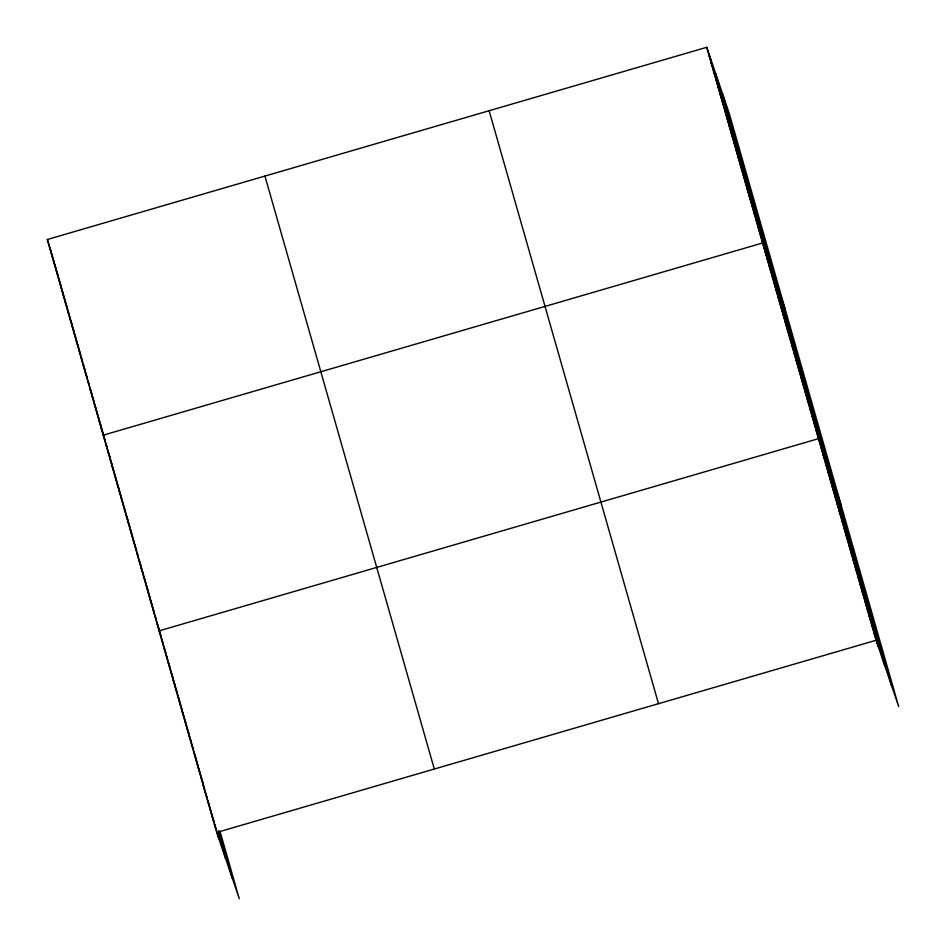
<?xml version="1.0" encoding="UTF-8"?>
<svg xmlns="http://www.w3.org/2000/svg" width="946" height="946" viewBox="0 0 946 946"><rect width="100%" height="100%" fill="white"/><g stroke="black" fill="none" stroke-linecap="round" stroke-linejoin="round"><path stroke-width="1.42" d="M220.075 831.499L239.267 898.7L216.717 832.456L47.347 239.492L706.733 47.3L729.283 113.544L898.653 706.508L876.102 640.265L706.733 47.3M216.717 832.456L876.102 640.265M708.968 55.128L711.085 61.36M711.203 62.956L713.319 69.188M713.438 70.784L715.554 77.004M715.673 78.613L717.789 84.833M717.908 86.441L720.024 92.661M720.143 94.257L722.259 100.489M722.377 102.085L724.506 108.317M724.612 109.913L726.741 116.145M726.847 117.742L728.976 123.973M729.082 125.57L731.211 131.801M731.317 133.398L733.446 139.63M733.564 141.226L735.681 147.458M735.799 149.054L737.915 155.286M738.034 156.882L740.15 163.102M740.269 164.71L742.385 170.93M742.504 172.539L744.62 178.759M744.739 180.355L746.855 186.587M746.973 188.183L749.09 194.415M749.208 196.011L751.325 202.243M751.443 203.839L753.56 210.071M753.678 211.668L755.795 217.899M755.913 219.496L758.042 225.727M758.148 227.324L760.277 233.556M760.383 235.152L762.511 241.384M785.18 309.224L762.618 242.98L103.244 435.172L105.361 441.404L89.704 386.607M764.853 250.808L766.981 257.028M767.1 258.636L769.216 264.856M769.335 266.465L771.451 272.685M771.569 274.281L773.686 280.513M773.804 282.109L775.921 288.341M776.039 289.937L778.156 296.169M778.274 297.765L780.391 303.997M780.509 305.593L782.626 311.825M782.744 313.422L784.861 319.653M784.979 321.25L787.096 327.482M787.214 329.078L789.331 335.298M789.449 336.906L791.566 343.126M791.684 344.734L793.812 350.954M793.919 352.562L796.047 358.782M796.154 360.379L798.282 366.61M798.389 368.207L800.517 374.439M800.635 376.035L802.752 382.267M802.87 383.863L804.987 390.095M805.105 391.691L807.222 397.923M807.34 399.519L809.457 405.751M809.575 407.348L811.692 413.579M811.81 415.176L813.927 421.408M814.045 423.004L816.162 429.224M816.28 430.832L818.396 437.052M841.065 504.904L818.515 438.66L159.129 630.852L161.258 637.072L156.776 621.416M820.821 446.725L822.937 452.945M823.126 454.778L825.243 461.009M825.42 462.842L827.549 469.074M827.726 470.907L829.855 477.139M830.032 478.972L832.149 485.203M832.338 487.036L834.455 493.268M834.644 495.101L836.761 501.333M836.938 503.166L839.067 509.397M839.244 511.23L841.361 517.462M841.55 519.295L843.666 525.527M843.856 527.36L845.972 533.591M846.162 535.424L848.278 541.656M848.456 543.489L850.584 549.721M850.761 551.553L852.878 557.785M853.067 559.618L855.184 565.85M855.373 567.683L857.49 573.915M857.679 575.747L859.796 581.979M859.973 583.812L862.102 590.044M862.279 591.877L864.396 598.109M864.585 599.941L866.702 606.173M866.891 608.006L869.007 614.238M869.197 616.071L871.313 622.302M871.491 624.135L873.619 630.367M873.797 632.2L875.913 638.42M47.347 239.492L56.169 269.196L54.052 262.976M49.582 247.32L51.699 253.552M51.817 255.148L53.934 261.38M56.287 270.804L57.99 275.783M58.522 278.632L60.65 284.852M60.757 286.461L62.885 292.681L58.416 277.024M62.992 294.277L64.695 299.267M65.227 302.105L67.355 308.337M67.473 309.933L69.59 316.165M69.708 317.761L71.825 323.993M71.943 325.59L74.06 331.821M74.178 333.418L76.295 339.649M76.413 341.246L78.53 347.478M78.648 349.074L80.765 355.306L65.12 300.509M80.883 356.902L82.574 361.88L81.143 356.607M83.118 364.73L85.235 370.95M85.353 372.558L87.47 378.778L83 363.122M87.588 380.375L89.291 385.365L87.848 380.091M89.823 388.203L91.951 394.435M92.058 396.031L94.186 402.263M94.293 403.859L96.421 410.091M96.527 411.687L98.656 417.919M98.762 419.516L100.891 425.747M101.009 427.344L103.126 433.575M105.479 443L107.17 447.978M107.714 450.828L109.831 457.048M109.949 458.656L112.066 464.876L107.596 449.22M112.184 466.473L113.875 471.463M114.419 474.301L116.535 480.533M116.654 482.129L118.77 488.361M118.889 489.957L121.005 496.189M121.123 497.785L123.24 504.017M123.358 505.613L125.475 511.845M125.593 513.442L127.722 519.673M127.828 521.27L129.957 527.501L114.3 472.704M130.063 529.098L131.766 534.076M132.298 536.926L134.427 543.146M134.545 544.754L136.662 550.974L132.192 535.318M136.78 552.57L138.471 557.561L137.028 552.287M139.015 560.399L141.131 566.63M141.25 568.227L143.366 574.459M143.485 576.055L145.601 582.287M145.719 583.883L147.836 590.115M147.954 591.711L150.071 597.943M150.189 599.539L152.306 605.771M152.424 607.367L154.541 613.599L138.896 558.802M154.659 615.196L156.362 620.174M156.894 623.024L159.011 629.244M161.435 638.917L163.126 643.895M163.741 646.981L165.857 653.201L163.552 645.137M166.047 655.046L167.738 660.024L166.248 654.549M168.341 663.099L170.469 669.33M170.647 671.163L172.775 677.395M172.952 679.228L175.069 685.46M175.258 687.293L177.375 693.524M177.564 695.357L179.681 701.589M179.858 703.422L181.987 709.654L168.163 661.266M182.164 711.487L183.867 716.477L182.365 711.002M184.47 719.551L186.587 725.783M186.776 727.616L188.893 733.848M189.082 735.681L191.198 741.912M191.376 743.745L193.504 749.977L184.281 717.718M193.682 751.81L195.798 758.042M195.988 759.875L198.104 766.106M198.293 767.939L200.41 774.171M200.599 776.004L202.716 782.236M202.893 784.068L214.234 822.559L212.117 816.327M205.199 792.133L207.316 798.365M207.505 800.198L209.622 806.43M209.811 808.262L211.928 814.494M214.411 824.392L216.114 829.37M722.543 93.737L891.912 686.701M715.59 73.339L884.959 666.291M708.85 53.532L878.219 646.485M489.129 110.729L658.499 703.682M264.939 176.074L434.309 769.027M218.703 830.505L232.527 878.893M217.899 831.605L225.586 858.483M56.547 270.509L58.037 275.724M63.252 293.993L64.742 299.208M105.727 442.704L107.217 447.919M112.444 466.189L113.934 471.404M130.323 528.802L131.813 534.017M154.919 614.9L156.409 620.115M161.636 638.42L163.173 643.8M193.883 751.325L204.632 788.952M214.612 823.895L216.149 829.275M216.539 830.623L218.833 838.688"/></g></svg>
